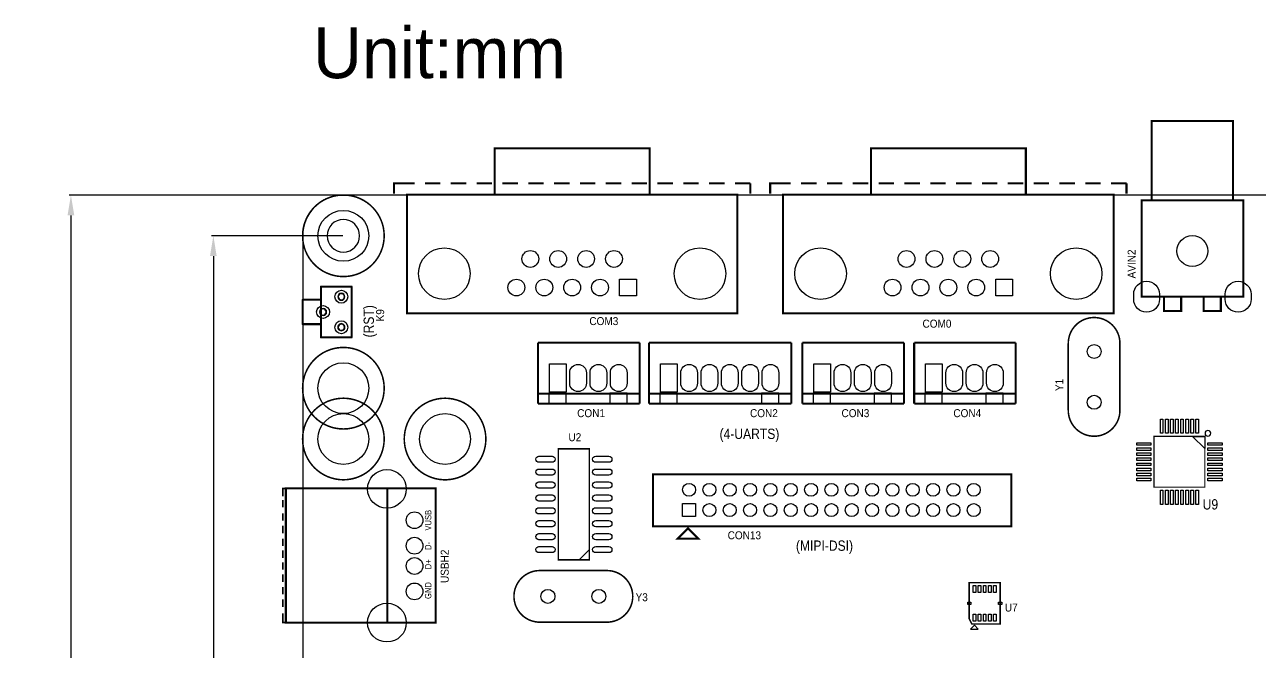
# Model space of a CAD drawing. Extents: x -27 to 182, y -30 to 147.
# Drawn here: x -27.3 to 94.2, y 85 to 146.8 of the extents above; entities that cross this region are included whole.
import ezdxf

# ---------------------------------------------------------------- set-up
doc = ezdxf.new("R2010")
doc.units = 0
doc.header["$MEASUREMENT"] = 0
doc.layers.get('0').update_dxf_attribs({"linetype": 'CONTINUOUS'})
doc.layers.get('Defpoints').update_dxf_attribs({"linetype": 'CONTINUOUS'})
for name, color, linetype in [('BG_OUTLINE', 2, 'CONTINUOUS'), ('BG_SILKSCREEN_TOP', 1, 'CONTINUOUS'), ('PG_SILKSCREEN_TOP', 9, 'CONTINUOUS'), ('PIN_BOTTOM', 11, 'CONTINUOUS'), ('PIN_TOP', 10, 'CONTINUOUS'), ('RD_SILKSCREEN_TOP', 13, 'CONTINUOUS')]:
    doc.layers.add(name, color=color, linetype=linetype)
doc.dimstyles.get("Standard").update_dxf_attribs({"dimtxt": 0.18, "dimasz": 0.18, "dimexe": 0.18, "dimexo": 0.0625, "dimgap": 0.09, "dimtad": 0, "dimtih": 1, "dimtoh": 1, "dimdec": 4, "dimzin": 0, "dimdsep": 46, "dimtxsty": 'STANDARD', "dimcen": 0.09, "dimadec": 0, "dimazin": 0, "dimtfac": 1, "dimtdec": 4, "dimtofl": 0, "dimtmove": 0, "dimatfit": 3, "dimfxl": 1, "dimtolj": 1, "dimtzin": 0, "dimarcsym": 0})

# ---------------------------------------------------------------- blocks, each defined once
blk = doc.blocks.new('*D8')
at = {"color": 0, "linetype": 'ByBlock', "lineweight": -2}
for p, q in [((3.94, 130.01), (-22.98, 130.01)), ((-22.8, 128.01), (-22.8, 67.1)), ((-22.8, 2), (-22.8, 62.92)), ((3.94, 0), (-22.98, 0))]:
    blk.add_line(p, q, dxfattribs=at)
at = {"color": 0}
for points in [[(-22.47, 128.01), (-23.13, 128.01), (-22.8, 130.01)], [(-23.13, 2), (-22.47, 2), (-22.8, 0)]]:
    blk.add_solid(points, dxfattribs=at)
at = {"layer": 'Defpoints', "color": 0}
for p in [(4, 130.01), (-22.8, 0), (4, 0)]:
    blk.add_point(p, dxfattribs=at)
at = {"color": 0, "linetype": 'ByBlock', "insert": (-22.8, 65.01), "char_height": 4, "attachment_point": 5}
blk.add_mtext('\\A1;130', dxfattribs=at)
blk = doc.blocks.new('*D9')
at = {"color": 0, "linetype": 'ByBlock', "lineweight": -2}
for p, q in [((3.94, 126), (-8.97, 126)), ((-8.79, 124), (-8.79, 67.09)), ((-8.79, 6), (-8.79, 62.91)), ((3.94, 4), (-8.97, 4))]:
    blk.add_line(p, q, dxfattribs=at)
at = {"color": 0}
for points in [[(-8.46, 124), (-9.12, 124), (-8.79, 126)], [(-9.12, 6), (-8.46, 6), (-8.79, 4)]]:
    blk.add_solid(points, dxfattribs=at)
at = {"layer": 'Defpoints', "color": 0}
for p in [(-8.79, 126), (4, 126), (4, 4)]:
    blk.add_point(p, dxfattribs=at)
at = {"color": 0, "linetype": 'ByBlock', "insert": (-8.79, 65), "char_height": 4, "attachment_point": 5}
blk.add_mtext('\\A1;122', dxfattribs=at)

msp = doc.modelspace()

# ---------------------------------------------------------------- linework, layer by layer
at = {"layer": 'BG_OUTLINE'}
msp.add_lwpolyline([(4, 0), (175.9999, 0, 0.414214), (179.9999, 4), (179.9999, 126, 0.414214), (175.9999, 130), (4, 130, 0.414214), (0, 126), (0, 4, 0.414215)], format="xyb", close=True, dxfattribs=at)
at = {"layer": 'BG_SILKSCREEN_TOP', "const_width": 0.1999}
for points in [[(1.8026, 121.0026), (1.8026, 116.0026)], [(1.8026, 121.0026), (4.8026, 121.0026)], [(4.8026, 121.0026), (4.8026, 116.0026)], [(0.0025, 119.7026), (0.0025, 117.3026)], [(0.0025, 119.7026), (1.8026, 119.7026)], [(0.0025, 117.3026), (1.8026, 117.3026)], [(1.8026, 116.0026), (4.8026, 116.0026)]]:
    msp.add_lwpolyline(points, dxfattribs=at)
at = {"layer": 'BG_SILKSCREEN_TOP', "const_width": 0.1001}
for points in [[(1.8026, 120.9526, 1), (1.802625, 121.052402, 1)], [(1.8026, 120.9526, 1), (1.802625, 121.052402, 1)], [(4.8026, 120.9526, 1), (4.802613, 121.052402, 1)], [(4.8026, 120.9526, 1), (4.802613, 121.052402, 1)], [(0.0025, 119.6526, 1), (0.002478, 119.752357, 1)], [(0.0025, 119.6526, 1), (0.002478, 119.752357, 1)], [(1.8026, 119.6526, 1), (1.802625, 119.752357, 1)], [(0.0025, 117.2525, 1), (0.002478, 117.352568, 1)], [(0.0025, 117.2525, 1), (0.002478, 117.352568, 1)], [(1.8026, 117.2525, 1), (1.802625, 117.352568, 1)], [(1.8026, 115.9526, 1), (1.802625, 116.052422, 1)], [(1.8026, 115.9526, 1), (1.802625, 116.052422, 1)], [(4.8026, 115.9526, 1), (4.802613, 116.052422, 1)], [(4.8026, 115.9526, 1), (4.802613, 116.052422, 1)]]:
    msp.add_lwpolyline(points, format="xyb", close=True, dxfattribs=at)
at = {"layer": 'BG_SILKSCREEN_TOP'}
for points in [[(3.8026, 119.6518, 1), (3.802617, 120.35341, 1)], [(3.8026, 119.6518, 1), (3.802617, 120.35341, 1)], [(3.8026, 119.7026, 1), (3.802617, 120.30261, 1)], [(2.0025, 118.1517, 1), (2.002521, 118.853312, 1)], [(2.0025, 118.1517, 1), (2.002521, 118.853312, 1)], [(2.0025, 118.2025, 1), (2.002521, 118.802512, 1)], [(3.8026, 116.6516, 1), (3.802617, 117.353418, 1)], [(3.8026, 116.6516, 1), (3.802617, 117.353418, 1)], [(3.8026, 116.7024, 1), (3.802617, 117.302618, 1)]]:
    msp.add_lwpolyline(points, format="xyb", close=True, dxfattribs=at)
at = {"layer": 'PG_SILKSCREEN_TOP'}
for points, const_width in [([(91.5026, 129.6026), (91.5026, 137.3026), (83.5026, 137.3026), (83.5026, 129.5026)], 0.2), ([(34.1225, 130.0465), (34.1225, 134.6185), (18.8825, 134.6185), (18.8825, 130.0465)], 0.2032), ([(71.1225, 130.0465), (71.1225, 134.6185), (55.8825, 134.6185), (55.8825, 130.0465)], 0.2032), ([(9.4845, 131.1641), (8.9765, 131.1641), (8.9765, 130.1481)], 0.2032), ([(11.0085, 131.1641), (9.4845, 131.1641)], 0.2032), ([(13.5485, 131.1641), (12.0245, 131.1641)], 0.2032), ([(16.0885, 131.1641), (14.5645, 131.1641)], 0.2032), ([(18.6285, 131.1641), (17.1045, 131.1641)], 0.2032), ([(21.1685, 131.1641), (19.6445, 131.1641)], 0.2032), ([(23.7085, 131.1641), (22.1845, 131.1641)], 0.2032), ([(26.2485, 131.1641), (24.7245, 131.1641)], 0.2032), ([(28.7885, 131.1641), (27.2645, 131.1641)], 0.2032), ([(31.3285, 131.1641), (29.8045, 131.1641)], 0.2032), ([(33.8685, 131.1641), (32.3445, 131.1641)], 0.2032), ([(36.4085, 131.1641), (34.8845, 131.1641)], 0.2032), ([(38.9485, 131.1641), (37.4245, 131.1641)], 0.2032), ([(41.4885, 131.1641), (39.9645, 131.1641)], 0.2032), ([(44.0285, 131.1641), (42.5045, 131.1641)], 0.2032), ([(44.0285, 131.1641), (44.0285, 130.1481)], 0.2032), ([(46.4845, 131.1641), (45.9765, 131.1641), (45.9765, 130.1481)], 0.2032), ([(48.0085, 131.1641), (46.4845, 131.1641)], 0.2032), ([(50.5485, 131.1641), (49.0245, 131.1641)], 0.2032), ([(53.0885, 131.1641), (51.5645, 131.1641)], 0.2032), ([(55.6285, 131.1641), (54.1045, 131.1641)], 0.2032), ([(58.1685, 131.1641), (56.6445, 131.1641)], 0.2032), ([(60.7085, 131.1641), (59.1845, 131.1641)], 0.2032), ([(63.2485, 131.1641), (61.7245, 131.1641)], 0.2032), ([(65.7885, 131.1641), (64.2645, 131.1641)], 0.2032), ([(68.3285, 131.1641), (66.8045, 131.1641)], 0.2032), ([(70.8685, 131.1641), (69.3445, 131.1641)], 0.2032), ([(73.4085, 131.1641), (71.8845, 131.1641)], 0.2032), ([(75.9485, 131.1641), (74.4245, 131.1641)], 0.2032), ([(78.4885, 131.1641), (76.9645, 131.1641)], 0.2032), ([(81.0285, 131.1641), (79.5045, 131.1641)], 0.2032), ([(81.0285, 131.1641), (81.0285, 130.1481)], 0.2032), ([(86.4026, 120.0026), (86.4026, 118.6026), (84.7026, 118.6026), (84.7026, 120.0026)], 0.2), ([(90.3026, 120.0026), (90.3026, 118.6026), (88.6026, 118.6026), (88.6026, 120.0026)], 0.2), ([(23.1414, 115.4775), (23.1414, 109.4775)], 0.1999), ([(23.1414, 115.4775), (33.1348, 115.4775)], 0.1999), ([(33.1348, 115.4775), (33.1348, 109.4775)], 0.1999), ([(34.0614, 115.4775), (34.0614, 109.4775)], 0.1999), ([(34.0614, 115.4775), (44.1909, 115.4772), (48.0548, 115.4775)], 0.1999), ([(48.0548, 115.4775), (48.0548, 109.4775)], 0.1999), ([(49.1414, 115.4775), (49.1414, 109.4775)], 0.1999), ([(49.1414, 115.4775), (59.1348, 115.4775)], 0.1999), ([(59.1348, 115.4775), (59.1348, 109.4775)], 0.1999), ([(60.1414, 115.4775), (60.1414, 109.4775)], 0.1999), ([(60.1414, 115.4775), (70.1348, 115.4775)], 0.1999), ([(70.1348, 115.4775), (70.1348, 109.4775)], 0.1999), ([(23.1414, 110.4775), (33.1348, 110.4775)], 0.1999), ([(23.1414, 109.4775), (33.1348, 109.4775)], 0.1999), ([(34.0614, 110.4775), (48.0548, 110.4775)], 0.1999), ([(34.0614, 109.4775), (48.0548, 109.4775)], 0.1999), ([(49.1414, 110.4775), (59.1348, 110.4775)], 0.1999), ([(49.1414, 109.4775), (59.1348, 109.4775)], 0.1999), ([(60.1414, 110.4775), (70.1348, 110.4775)], 0.1999), ([(60.1414, 109.4775), (70.1348, 109.4775)], 0.1999), ([(34.4511, 97.4498), (34.4511, 102.5298), (69.7063, 102.5298), (69.7063, 97.399), (34.4511, 97.399), (34.4511, 97.8054)], 0.2032), ([(-1.9515, 100.3647), (-1.9515, 101.1267), (-1.6467, 101.1267)], 0.1524), ([(8.2847, 87.9289), (13.0726, 87.9289), (13.0726, 101.1369), (-1.6594, 101.1369), (-1.6594, 87.9289), (8.2949, 87.9289), (8.3355, 87.9695), (8.3355, 101.0505)], 0.2032), ([(-1.9515, 99.2725), (-1.9515, 100.0091)], 0.1524), ([(-1.9515, 97.9517), (-1.9515, 98.6883)], 0.1524), ([(-1.9515, 96.7325), (-1.9515, 97.4691)], 0.1524), ([(-1.9515, 95.4625), (-1.9515, 96.1991)], 0.1524), ([(-1.9515, 94.2941), (-1.9515, 95.0307)], 0.1524), ([(-1.9515, 93.1257), (-1.9515, 93.8623)], 0.1524), ([(-1.9515, 91.9319), (-1.9515, 92.6685)], 0.1524), ([(-1.9515, 90.7127), (-1.9515, 91.4493)], 0.1524), ([(-1.9515, 89.4681), (-1.9515, 90.2047)], 0.1524), ([(-1.6467, 87.9441), (-1.9515, 87.9441), (-1.9515, 88.8585)], 0.1524)]:
    msp.add_lwpolyline(points, dxfattribs=dict(at, const_width=const_width))
at = {"layer": 'PG_SILKSCREEN_TOP', "const_width": 0.1524}
for points in [[(8.0132, 126, 1), (-0.013216, 126.000004, 1)], [(80.3783, 114.9096), (80.3783, 108.8136, -1), (75.2983, 108.8136), (75.2983, 115.4176, -1), (80.3783, 115.4176)], [(8.0132, 111, 1), (-0.013216, 111.000013, 1)], [(8.0132, 106, 1), (-0.013216, 105.999982, 1)], [(18.0132, 106, 1), (9.986795, 105.999982, 1)], [(29.4132, 87.9729), (23.3172, 87.9729, -1), (23.3172, 93.0529), (29.9212, 93.0529, -1), (29.9212, 87.9729)]]:
    msp.add_lwpolyline(points, format="xyb", close=True, dxfattribs=at)
at = {"layer": 'PG_SILKSCREEN_TOP'}
for points, const_width in [([(42.7585, 119.3785), (42.7585, 130.0465), (10.2465, 130.0465), (10.2465, 118.3625), (42.7585, 118.3625)], 0.2032), ([(79.7585, 119.3785), (79.7585, 130.0465), (47.2465, 130.0465), (47.2465, 118.3625), (79.7585, 118.3625)], 0.2032), ([(82.5026, 120.0026), (82.5026, 129.5026), (92.5026, 129.5026), (92.5026, 120.0026)], 0.2), ([(88.733, 106.259), (88.733, 101.259), (83.733, 101.259), (83.733, 106.259)], 0.12), ([(28.194, 94.107), (28.194, 105.029), (25.146, 105.029), (25.146, 94.107)], 0.1524), ([(37.9055, 97.2085), (36.8895, 96.1925), (38.9215, 96.1925)], 0.2032), ([(65.5535, 91.8615), (68.6015, 91.8615), (68.6015, 87.7975), (65.8075, 87.7975), (65.5535, 88.3055)], 0.1524)]:
    msp.add_lwpolyline(points, close=True, dxfattribs=dict(at, const_width=const_width))
for points in [[(4, 127.6, 1), (4, 124.4, 1)], [(89.033, 106.2762, 1), (89.032989, 106.84184, 1)]]:
    msp.add_lwpolyline(points, format="xyb", close=True, dxfattribs=at)
for points in [[(24.2024, 110.5024), (24.2024, 109.5024), (25.9024, 109.5024), (25.9024, 110.5024)], [(30.2024, 110.5024), (30.2024, 109.5024), (31.9024, 109.5024), (31.9024, 110.5024)], [(35.1224, 110.5024), (35.1224, 109.5024), (36.8224, 109.5024), (36.8224, 110.5024)], [(45.1224, 110.5024), (45.1224, 109.5024), (46.8224, 109.5024), (46.8224, 110.5024)], [(50.2024, 110.5024), (50.2024, 109.5024), (51.9024, 109.5024), (51.9024, 110.5024)], [(56.2024, 110.5024), (56.2024, 109.5024), (57.9024, 109.5024), (57.9024, 110.5024)], [(61.2024, 110.5024), (61.2024, 109.5024), (62.9024, 109.5024), (62.9024, 110.5024)], [(67.2023, 110.5024), (67.2023, 109.5024), (68.9024, 109.5024), (68.9024, 110.5024)], [(88.733, 106.259), (88.733, 105.059), (87.533, 106.259)], [(37.9055, 97.2085), (36.8895, 96.1925), (38.9215, 96.1925)], [(28.194, 94.107), (28.194, 95.123), (27.178, 94.107)], [(66.0615, 87.6705), (65.6805, 87.2895), (66.4425, 87.2895)]]:
    msp.add_lwpolyline(points, close=True, dxfattribs=at)
at = {"layer": 'PIN_BOTTOM'}
for points in [[(31.1634, 121.728), (32.8144, 121.728), (32.8144, 120.077), (31.1634, 120.077)], [(68.1634, 121.728), (69.8144, 121.728), (69.8144, 120.077), (68.1634, 120.077)], [(24.257, 110.60245), (24.257, 113.40255), (25.908, 113.40255), (25.908, 110.60245)], [(35.177, 110.60245), (35.177, 113.40255), (36.828, 113.40255), (36.828, 110.60245)], [(50.257, 110.60245), (50.257, 113.40255), (51.908, 113.40255), (51.908, 110.60245)], [(61.257, 110.60245), (61.257, 113.40255), (62.908, 113.40255), (62.908, 110.60245)], [(37.3675, 98.3675), (37.3675, 99.6375), (38.6375, 99.6375), (38.6375, 98.3675)]]:
    msp.add_lwpolyline(points, close=True, dxfattribs=at)
for points in [[(81.7326, 119.7486), (81.7326, 120.2566, -1), (84.2726, 120.2566), (84.2726, 119.7486, -1)], [(90.7326, 119.7486), (90.7326, 120.2566, -1), (93.2726, 120.2566), (93.2726, 119.7486, -1)], [(27.908, 112.5105), (27.908, 111.4945, -1), (26.257, 111.4945), (26.257, 112.5105, -1)], [(29.908, 112.5105), (29.908, 111.4945, -1), (28.257, 111.4945), (28.257, 112.5105, -1)], [(31.908, 112.5105), (31.908, 111.4945, -1), (30.257, 111.4945), (30.257, 112.5105, -1)], [(38.828, 112.5105), (38.828, 111.4945, -1), (37.177, 111.4945), (37.177, 112.5105, -1)], [(40.828, 112.5105), (40.828, 111.4945, -1), (39.177, 111.4945), (39.177, 112.5105, -1)], [(42.828, 112.5105), (42.828, 111.4945, -1), (41.177, 111.4945), (41.177, 112.5105, -1)], [(44.828, 112.5105), (44.828, 111.4945, -1), (43.177, 111.4945), (43.177, 112.5105, -1)], [(46.828, 112.5105), (46.828, 111.4945, -1), (45.177, 111.4945), (45.177, 112.5105, -1)], [(53.908, 112.5105), (53.908, 111.4945, -1), (52.257, 111.4945), (52.257, 112.5105, -1)], [(55.908, 112.5105), (55.908, 111.4945, -1), (54.257, 111.4945), (54.257, 112.5105, -1)], [(57.908, 112.5105), (57.908, 111.4945, -1), (56.257, 111.4945), (56.257, 112.5105, -1)], [(64.908, 112.5105), (64.908, 111.4945, -1), (63.257, 111.4945), (63.257, 112.5105, -1)], [(66.908, 112.5105), (66.908, 111.4945, -1), (65.257, 111.4945), (65.257, 112.5105, -1)], [(68.908, 112.5105), (68.908, 111.4945, -1), (67.257, 111.4945), (67.257, 112.5105, -1)]]:
    msp.add_lwpolyline(points, format="xyb", close=True, dxfattribs=at)
for centre, radius in [((4, 126), 2.5), ((87.5026, 124.5026), 1.524), ((13.9295, 122.2741), 2.54), ((22.3877, 123.7219), 0.8255), ((25.1309, 123.7219), 0.8255), ((27.8741, 123.7219), 0.8255), ((30.6173, 123.7219), 0.8255), ((39.0755, 122.2741), 2.54), ((50.9295, 122.2741), 2.54), ((59.3877, 123.7219), 0.8255), ((62.1309, 123.7219), 0.8255), ((64.8741, 123.7219), 0.8255), ((67.6173, 123.7219), 0.8255), ((76.0755, 122.2741), 2.54), ((21.0161, 120.9025), 0.8255), ((23.7593, 120.9025), 0.8255), ((26.5025, 120.9025), 0.8255), ((29.2457, 120.9025), 0.8255), ((58.0161, 120.9025), 0.8255), ((60.7593, 120.9025), 0.8255), ((63.5025, 120.9025), 0.8255), ((66.2457, 120.9025), 0.8255), ((3.8026, 120.0026), 0.635), ((2.0025, 118.5025), 0.635), ((3.8026, 117.0026), 0.635), ((77.8383, 114.6175), 0.6858), ((4, 111), 2.5), ((77.8383, 109.6137), 0.6858), ((4, 106), 2.5), ((14, 106), 2.5), ((8.2847, 101.0861), 1.905), ((38.0025, 101.0025), 0.635), ((40.0025, 101.0025), 0.635), ((42.0025, 101.0025), 0.635), ((44.0025, 101.0025), 0.635), ((46.0025, 101.0025), 0.635), ((48.0025, 101.0025), 0.635), ((50.0025, 101.0025), 0.635), ((52.0025, 101.0025), 0.635), ((54.0025, 101.0025), 0.635), ((56.0025, 101.0025), 0.635), ((58.0025, 101.0025), 0.635), ((60.0025, 101.0025), 0.635), ((62.0025, 101.0025), 0.635), ((64.0025, 101.0025), 0.635), ((66.0025, 101.0025), 0.635), ((11.0025, 98.0025), 0.8255), ((40.0025, 99.0025), 0.635), ((42.0025, 99.0025), 0.635), ((44.0025, 99.0025), 0.635), ((46.0025, 99.0025), 0.635), ((48.0025, 99.0025), 0.635), ((50.0025, 99.0025), 0.635), ((52.0025, 99.0025), 0.635), ((54.0025, 99.0025), 0.635), ((56.0025, 99.0025), 0.635), ((58.0025, 99.0025), 0.635), ((60.0025, 99.0025), 0.635), ((62.0025, 99.0025), 0.635), ((64.0025, 99.0025), 0.635), ((66.0025, 99.0025), 0.635), ((11.0025, 95.4981), 0.8255), ((11.0025, 93.5042), 0.8255), ((11.0025, 91.0023), 0.8255), ((24.1173, 90.5129), 0.6858), ((29.1211, 90.5129), 0.6858), ((8.2847, 87.9289), 1.905)]:
    msp.add_circle(centre, radius, dxfattribs=at)
at = {"layer": 'PIN_TOP'}
for points in [[(31.1634, 121.728), (32.8144, 121.728), (32.8144, 120.077), (31.1634, 120.077)], [(68.1634, 121.728), (69.8144, 121.728), (69.8144, 120.077), (68.1634, 120.077)], [(24.257, 110.60245), (24.257, 113.40255), (25.908, 113.40255), (25.908, 110.60245)], [(35.177, 110.60245), (35.177, 113.40255), (36.828, 113.40255), (36.828, 110.60245)], [(50.257, 110.60245), (50.257, 113.40255), (51.908, 113.40255), (51.908, 110.60245)], [(61.257, 110.60245), (61.257, 113.40255), (62.908, 113.40255), (62.908, 110.60245)], [(84.356, 107.9575), (84.61, 107.9575), (84.61, 106.5605), (84.356, 106.5605)], [(84.856, 107.9575), (85.11, 107.9575), (85.11, 106.5605), (84.856, 106.5605)], [(85.356, 107.9575), (85.61, 107.9575), (85.61, 106.5605), (85.356, 106.5605)], [(85.856, 107.9575), (86.11, 107.9575), (86.11, 106.5605), (85.856, 106.5605)], [(86.356, 107.9575), (86.61, 107.9575), (86.61, 106.5605), (86.356, 106.5605)], [(86.856, 107.9575), (87.11, 107.9575), (87.11, 106.5605), (86.856, 106.5605)], [(87.356, 107.9575), (87.61, 107.9575), (87.61, 106.5605), (87.356, 106.5605)], [(87.856, 107.9575), (88.11, 107.9575), (88.11, 106.5605), (87.856, 106.5605)], [(82.0345, 105.382), (82.0345, 105.636), (83.4315, 105.636), (83.4315, 105.382)], [(82.0345, 104.882), (82.0345, 105.136), (83.4315, 105.136), (83.4315, 104.882)], [(82.0345, 104.382), (82.0345, 104.636), (83.4315, 104.636), (83.4315, 104.382)], [(89.0345, 105.382), (89.0345, 105.636), (90.4315, 105.636), (90.4315, 105.382)], [(89.0345, 104.882), (89.0345, 105.136), (90.4315, 105.136), (90.4315, 104.882)], [(89.0345, 104.382), (89.0345, 104.636), (90.4315, 104.636), (90.4315, 104.382)], [(82.0345, 103.882), (82.0345, 104.136), (83.4315, 104.136), (83.4315, 103.882)], [(82.0345, 103.382), (82.0345, 103.636), (83.4315, 103.636), (83.4315, 103.382)], [(89.0345, 103.882), (89.0345, 104.136), (90.4315, 104.136), (90.4315, 103.882)], [(89.0345, 103.382), (89.0345, 103.636), (90.4315, 103.636), (90.4315, 103.382)], [(82.0345, 102.882), (82.0345, 103.136), (83.4315, 103.136), (83.4315, 102.882)], [(82.0345, 102.382), (82.0345, 102.636), (83.4315, 102.636), (83.4315, 102.382)], [(82.0345, 101.882), (82.0345, 102.136), (83.4315, 102.136), (83.4315, 101.882)], [(89.0345, 102.882), (89.0345, 103.136), (90.4315, 103.136), (90.4315, 102.882)], [(89.0345, 102.382), (89.0345, 102.636), (90.4315, 102.636), (90.4315, 102.382)], [(89.0345, 101.882), (89.0345, 102.136), (90.4315, 102.136), (90.4315, 101.882)], [(84.356, 100.9575), (84.61, 100.9575), (84.61, 99.5605), (84.356, 99.5605)], [(84.856, 100.9575), (85.11, 100.9575), (85.11, 99.5605), (84.856, 99.5605)], [(85.356, 100.9575), (85.61, 100.9575), (85.61, 99.5605), (85.356, 99.5605)], [(85.856, 100.9575), (86.11, 100.9575), (86.11, 99.5605), (85.856, 99.5605)], [(86.356, 100.9575), (86.61, 100.9575), (86.61, 99.5605), (86.356, 99.5605)], [(86.856, 100.9575), (87.11, 100.9575), (87.11, 99.5605), (86.856, 99.5605)], [(87.356, 100.9575), (87.61, 100.9575), (87.61, 99.5605), (87.356, 99.5605)], [(87.856, 100.9575), (88.11, 100.9575), (88.11, 99.5605), (87.856, 99.5605)], [(37.3675, 98.3675), (37.3675, 99.6375), (38.6375, 99.6375), (38.6375, 98.3675)], [(65.9505, 90.8864), (65.9505, 91.5976), (66.2045, 91.5976), (66.2045, 90.8864)], [(66.4505, 90.8864), (66.4505, 91.5976), (66.7045, 91.5976), (66.7045, 90.8864)], [(66.9505, 90.8864), (66.9505, 91.5976), (67.2045, 91.5976), (67.2045, 90.8864)], [(67.4505, 90.8864), (67.4505, 91.5976), (67.7045, 91.5976), (67.7045, 90.8864)], [(67.9505, 90.8864), (67.9505, 91.5976), (68.2045, 91.5976), (68.2045, 90.8864)], [(65.7035, 89.7025), (65.4035, 89.7025), (65.4035, 89.9565), (65.7035, 89.9565)], [(68.7515, 89.7025), (68.4515, 89.7025), (68.4515, 89.9565), (68.7515, 89.9565)], [(65.9505, 88.0614), (65.9505, 88.7726), (66.2045, 88.7726), (66.2045, 88.0614)], [(66.4505, 88.0614), (66.4505, 88.7726), (66.7045, 88.7726), (66.7045, 88.0614)], [(66.9505, 88.0614), (66.9505, 88.7726), (67.2045, 88.7726), (67.2045, 88.0614)], [(67.4505, 88.0614), (67.4505, 88.7726), (67.7045, 88.7726), (67.7045, 88.0614)], [(67.9505, 88.0614), (67.9505, 88.7726), (68.2045, 88.7726), (68.2045, 88.0614)]]:
    msp.add_lwpolyline(points, close=True, dxfattribs=at)
for points in [[(81.7326, 119.7486), (81.7326, 120.2566, -1), (84.2726, 120.2566), (84.2726, 119.7486, -1)], [(90.7326, 119.7486), (90.7326, 120.2566, -1), (93.2726, 120.2566), (93.2726, 119.7486, -1)], [(27.908, 112.5105), (27.908, 111.4945, -1), (26.257, 111.4945), (26.257, 112.5105, -1)], [(29.908, 112.5105), (29.908, 111.4945, -1), (28.257, 111.4945), (28.257, 112.5105, -1)], [(31.908, 112.5105), (31.908, 111.4945, -1), (30.257, 111.4945), (30.257, 112.5105, -1)], [(38.828, 112.5105), (38.828, 111.4945, -1), (37.177, 111.4945), (37.177, 112.5105, -1)], [(40.828, 112.5105), (40.828, 111.4945, -1), (39.177, 111.4945), (39.177, 112.5105, -1)], [(42.828, 112.5105), (42.828, 111.4945, -1), (41.177, 111.4945), (41.177, 112.5105, -1)], [(44.828, 112.5105), (44.828, 111.4945, -1), (43.177, 111.4945), (43.177, 112.5105, -1)], [(46.828, 112.5105), (46.828, 111.4945, -1), (45.177, 111.4945), (45.177, 112.5105, -1)], [(53.908, 112.5105), (53.908, 111.4945, -1), (52.257, 111.4945), (52.257, 112.5105, -1)], [(55.908, 112.5105), (55.908, 111.4945, -1), (54.257, 111.4945), (54.257, 112.5105, -1)], [(57.908, 112.5105), (57.908, 111.4945, -1), (56.257, 111.4945), (56.257, 112.5105, -1)], [(64.908, 112.5105), (64.908, 111.4945, -1), (63.257, 111.4945), (63.257, 112.5105, -1)], [(66.908, 112.5105), (66.908, 111.4945, -1), (65.257, 111.4945), (65.257, 112.5105, -1)], [(68.908, 112.5105), (68.908, 111.4945, -1), (67.257, 111.4945), (67.257, 112.5105, -1)], [(23.2283, 104.3178), (24.5237, 104.3178, -1), (24.5237, 103.7082), (23.2283, 103.7082, -1)], [(28.8163, 104.3178), (30.1117, 104.3178, -1), (30.1117, 103.7082), (28.8163, 103.7082, -1)], [(23.2283, 103.0478), (24.5237, 103.0478, -1), (24.5237, 102.4382), (23.2283, 102.4382, -1)], [(28.8163, 103.0478), (30.1117, 103.0478, -1), (30.1117, 102.4382), (28.8163, 102.4382, -1)], [(23.2283, 101.7778), (24.5237, 101.7778, -1), (24.5237, 101.1682), (23.2283, 101.1682, -1)], [(28.8163, 101.7778), (30.1117, 101.7778, -1), (30.1117, 101.1682), (28.8163, 101.1682, -1)], [(23.2283, 100.5078), (24.5237, 100.5078, -1), (24.5237, 99.8982), (23.2283, 99.8982, -1)], [(28.8163, 100.5078), (30.1117, 100.5078, -1), (30.1117, 99.8982), (28.8163, 99.8982, -1)], [(23.2283, 99.2378), (24.5237, 99.2378, -1), (24.5237, 98.6282), (23.2283, 98.6282, -1)], [(28.8163, 99.2378), (30.1117, 99.2378, -1), (30.1117, 98.6282), (28.8163, 98.6282, -1)], [(23.2283, 97.9678), (24.5237, 97.9678, -1), (24.5237, 97.3582), (23.2283, 97.3582, -1)], [(28.8163, 97.9678), (30.1117, 97.9678, -1), (30.1117, 97.3582), (28.8163, 97.3582, -1)], [(23.2283, 96.6978), (24.5237, 96.6978, -1), (24.5237, 96.0882), (23.2283, 96.0882, -1)], [(28.8163, 96.6978), (30.1117, 96.6978, -1), (30.1117, 96.0882), (28.8163, 96.0882, -1)], [(23.2283, 95.4278), (24.5237, 95.4278, -1), (24.5237, 94.8182), (23.2283, 94.8182, -1)], [(28.8163, 95.4278), (30.1117, 95.4278, -1), (30.1117, 94.8182), (28.8163, 94.8182, -1)]]:
    msp.add_lwpolyline(points, format="xyb", close=True, dxfattribs=at)
for centre, radius in [((4, 126), 2.5), ((87.5026, 124.5026), 1.524), ((13.9295, 122.2741), 2.54), ((22.3877, 123.7219), 0.8255), ((25.1309, 123.7219), 0.8255), ((27.8741, 123.7219), 0.8255), ((30.6173, 123.7219), 0.8255), ((39.0755, 122.2741), 2.54), ((50.9295, 122.2741), 2.54), ((59.3877, 123.7219), 0.8255), ((62.1309, 123.7219), 0.8255), ((64.8741, 123.7219), 0.8255), ((67.6173, 123.7219), 0.8255), ((76.0755, 122.2741), 2.54), ((21.0161, 120.9025), 0.8255), ((23.7593, 120.9025), 0.8255), ((26.5025, 120.9025), 0.8255), ((29.2457, 120.9025), 0.8255), ((58.0161, 120.9025), 0.8255), ((60.7593, 120.9025), 0.8255), ((63.5025, 120.9025), 0.8255), ((66.2457, 120.9025), 0.8255), ((3.8026, 120.0026), 0.635), ((2.0025, 118.5025), 0.635), ((3.8026, 117.0026), 0.635), ((77.8383, 114.6175), 0.6858), ((4, 111), 2.5), ((77.8383, 109.6137), 0.6858), ((4, 106), 2.5), ((14, 106), 2.5), ((8.2847, 101.0861), 1.905), ((38.0025, 101.0025), 0.635), ((40.0025, 101.0025), 0.635), ((42.0025, 101.0025), 0.635), ((44.0025, 101.0025), 0.635), ((46.0025, 101.0025), 0.635), ((48.0025, 101.0025), 0.635), ((50.0025, 101.0025), 0.635), ((52.0025, 101.0025), 0.635), ((54.0025, 101.0025), 0.635), ((56.0025, 101.0025), 0.635), ((58.0025, 101.0025), 0.635), ((60.0025, 101.0025), 0.635), ((62.0025, 101.0025), 0.635), ((64.0025, 101.0025), 0.635), ((66.0025, 101.0025), 0.635), ((11.0025, 98.0025), 0.8255), ((40.0025, 99.0025), 0.635), ((42.0025, 99.0025), 0.635), ((44.0025, 99.0025), 0.635), ((46.0025, 99.0025), 0.635), ((48.0025, 99.0025), 0.635), ((50.0025, 99.0025), 0.635), ((52.0025, 99.0025), 0.635), ((54.0025, 99.0025), 0.635), ((56.0025, 99.0025), 0.635), ((58.0025, 99.0025), 0.635), ((60.0025, 99.0025), 0.635), ((62.0025, 99.0025), 0.635), ((64.0025, 99.0025), 0.635), ((66.0025, 99.0025), 0.635), ((11.0025, 95.4981), 0.8255), ((11.0025, 93.5042), 0.8255), ((11.0025, 91.0023), 0.8255), ((24.1173, 90.5129), 0.6858), ((29.1211, 90.5129), 0.6858), ((8.2847, 87.9289), 1.905)]:
    msp.add_circle(centre, radius, dxfattribs=at)

# ---------------------------------------------------------------- texts
at = {"linetype": 'ByBlock'}
msp.add_text('Unit:mm', height=5, dxfattribs=at).set_placement((1.008381, 141.510901))
at = {"layer": 'PG_SILKSCREEN_TOP'}
for s, height, width, p in [('(RST)', 1.016, 0.875, (7.0025, 116.0025)), ('VUSB', 0.635, 0.88, (12.6535, 96.9865)), ('D-', 0.635, 0.88, (12.6535, 95.0815)), ('D+', 0.635, 0.88, (12.6535, 93.1765)), ('GND', 0.635, 0.88, (12.6535, 90.2555))]:
    msp.add_text(s, height=height, rotation=90, dxfattribs=dict(at, width=width)).set_placement(p)
at = {"layer": 'PG_SILKSCREEN_TOP', "width": 0.875}
for s, p in [('(4-UARTS)', (41.0025, 106.0025)), ('(MIPI-DSI)', (48.514, 94.996))]:
    msp.add_text(s, height=1.016, dxfattribs=at).set_placement(p)
at = {"layer": 'RD_SILKSCREEN_TOP', "width": 0.935484}
for s, p in [('AVIN2', (81.9235, 121.8057)), ('K9', (8.0095, 117.5766)), ('Y1', (74.8115, 110.7186)), ('USBH2', (14.3595, 91.8337))]:
    msp.add_text(s, height=0.7874, rotation=90, dxfattribs=at).set_placement(p)
at = {"layer": 'RD_SILKSCREEN_TOP'}
for s, height, width, p in [('COM3', 0.7874, 0.935484, (28.194, 117.2125)), ('COM0', 0.7874, 0.935484, (60.96, 116.9585)), ('CON1', 0.7874, 0.935484, (26.9952, 108.151)), ('CON2', 0.7874, 0.935484, (43.9953, 108.151)), ('CON3', 0.7874, 0.935484, (52.9952, 108.151)), ('CON4', 0.7874, 0.935484, (63.9952, 108.151)), ('U2', 0.7874, 0.935484, (26.1366, 105.7825)), ('U9', 1.016, 0.875, (88.519, 99.06)), ('CON13', 0.7874, 0.935484, (41.7957, 96.1305)), ('Y3', 0.7874, 0.935484, (32.7406, 90.0345)), ('U7', 0.7874, 0.935484, (69.0626, 89.0185))]:
    msp.add_text(s, height=height, dxfattribs=dict(at, width=width)).set_placement(p)

# ---------------------------------------------------------------- dimensions: what is measured, and where the dimension line sits
at = {"linetype": 'ByBlock'}
dim = msp.add_linear_dim(base=(-22.800526, 0), p1=(3.999992, 130.01321), p2=(4, 0), angle=90, dimstyle='Standard', override={"dimtxt": 4, "dimasz": 2, "dimdec": 0, "dimtmove": 2}, dxfattribs=at)
dim.commit()
dim.dimension.update_dxf_attribs({"geometry": '*D8', "text_midpoint": (-22.800526, 65.006605), "dimtype": 160})
dim = msp.add_linear_dim(base=(-8.789334, 126), p1=(3.999992, 3.999992), p2=(4, 126), angle=90, dimstyle='Standard', override={"dimtxt": 4, "dimasz": 2, "dimdec": 0, "dimtmove": 2}, dxfattribs=at)
dim.commit()
dim.dimension.update_dxf_attribs({"geometry": '*D9', "text_midpoint": (-8.789334, 64.999996)})

doc.saveas('drawing.dxf')
